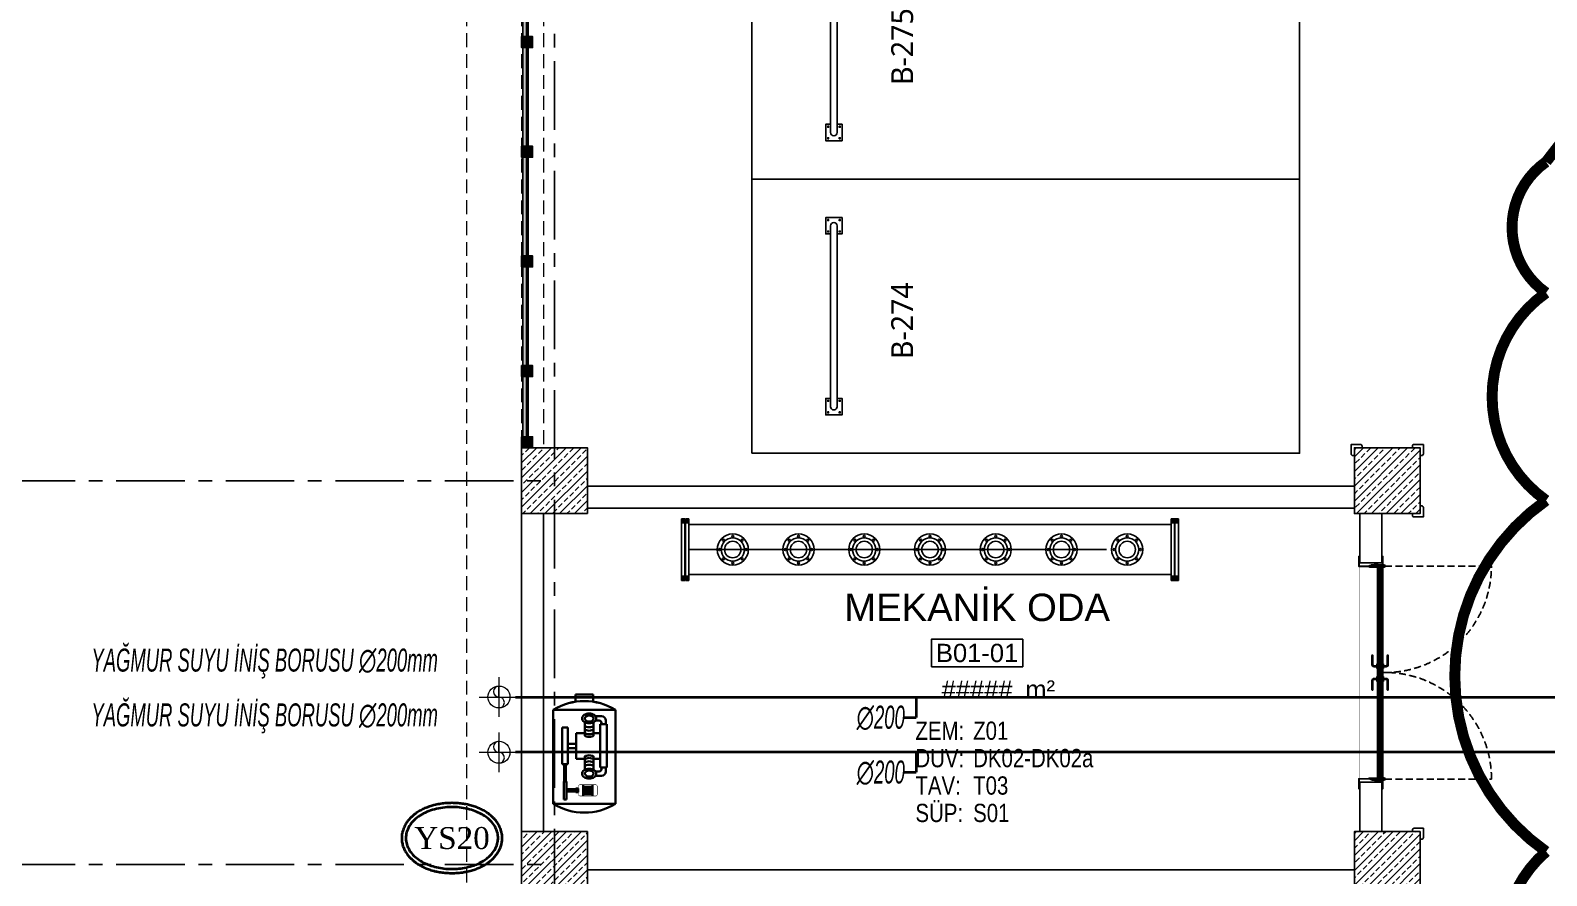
# Model space of a CAD drawing. Header units: millimetres. Extents: x -379292 to 1221486, y 92049 to 447512.
# Drawn here: x 51864 to 65703, y 245017 to 252726 of the extents above; entities that cross this region are included whole.
import ezdxf
from ezdxf.enums import TextEntityAlignment as Align
from ezdxf.lldxf.tags import DXFTag

# ---------------------------------------------------------------- set-up
doc = ezdxf.new("R2010")
doc.units = ezdxf.units.MM
for name, pattern in [('CENTER', [2, 1.25, -0.25, 0.25, -0.25]), ('DASHDOT', [25.4, 12.7, -6.35, 0, -6.35]), ('HIDDEN', [9.525, 6.35, -3.175])]:
    doc.linetypes.add(name, pattern=pattern)
for name, color, linetype, lineweight in [('-M-FIRE EQUIPMENT', 7, 'Continuous', 30), ('-M-YNGN-KOLLEKTÖR', 7, 'Continuous', 25), ('0-KRCN-SHT YAĞMURSUYUBORUSU-100', 3, 'PISSU_LINE50', 35), ('0-KRCN-SHT-KOLADI-YAZIYAĞMURSUYU', 4, 'Continuous', 35), ('0-KRCN-SHT-PİSSU-BORU', 220, 'PISSU_LINE50', 40), ('06_FORMWORK HIDDEN', 252, 'HIDDEN2', 0), ('XREF$0$05_RAIN PIPE', 3, 'Continuous', 9)]:
    doc.layers.add(name, color=color, linetype=linetype, lineweight=lineweight)
for name, color, linetype in [('-M-PIPE EQUIPMENT', 14, 'Continuous'), ('010-05', 1, 'Continuous'), ('05_AXIS', 211, 'CENTER'), ('05_DOOR', 2, 'Continuous'), ('05_EQUIPMENT', 1, 'Continuous'), ('05_HANDRAIL', 153, 'Continuous'), ('05_HATCH 1', 101, 'Continuous'), ('05_HATCH CONCRETE', 141, 'Continuous'), ('05_HATCH SOLID-1', 252, 'Continuous'), ('05_MATERIAL TEXT', 112, 'Continuous'), ('05_PLASTER', 2, 'Continuous'), ('05_ROOM M2', 161, 'Continuous'), ('05_ROOM NAME', 153, 'Continuous'), ('05_ROOM NUMBER', 152, 'Continuous'), ('05_STEEL HIDDEN', 61, 'HIDDEN'), ('05_SYMBOL', 2, 'Continuous'), ('05_WALL', 3, 'Continuous'), ('202-A-Y-MahalAd', 141, 'Continuous'), ('flans015', 14, 'Continuous')]:
    doc.layers.add(name, color=color, linetype=linetype)
doc.styles.add('DIM', font='arial.ttf')
doc.styles.add('MUF', font='isocpeur.ttf')
doc.styles.get("Standard").update_dxf_attribs({"font": 'segoeuil.ttf'})
doc.styles.add('YAZI', font='times.ttf')
doc.styles.add('YAZI-2', font='arial.ttf', dxfattribs={"height": 2})
doc.styles.add('YAZI-3', font='arial.ttf', dxfattribs={"height": 3})
doc.styles.add('ÇAP-2', font='ARIALNBI.TTF')
tags = doc.linetypes.add('HIDDEN2', pattern=[0.1875, 0.125, -0.0625]).pattern_tags.tags
tags[6:7] = [DXFTag(74, 4), DXFTag(75, 0), DXFTag(340, '0'), DXFTag(46, 0.0), DXFTag(50, 0.0), DXFTag(44, 0.0), DXFTag(45, 0.0)]
tags[4:5] = [DXFTag(74, 4), DXFTag(75, 0), DXFTag(340, '0'), DXFTag(46, 0.0), DXFTag(50, 0.0), DXFTag(44, 0.0), DXFTag(45, 0.0)]
doc.linetypes.add('PISSU_LINE50', pattern='A,50,-10,["C",MUF,S=10,R=0,X=1,Y=-5],0', length=60)
pattern_1 = [(225, (905000, -3e-07), (67.351921, -67.351921), []), (225, (904932.65, -3e-07), (67.351921, -67.351921), [47.625, -23.8125])]

# ---------------------------------------------------------------- blocks, each defined once
blk = doc.blocks.new('202_Aks')
at = {"layer": '05_AXIS', "ltscale": 500}
for p, q in [((0, -182300), (0, 5000)), ((-5000, -29500), (0, -29500)), ((-5000, -33000), (0, -33000))]:
    blk.add_line(p, q, dxfattribs=at)
blk = doc.blocks.new('başlık')
at = {"layer": '05_MATERIAL TEXT', "style": 'DIM', "width": 0.8}
for s, p in [('ZEM:', (0, 50)), ('DUV:', (0, -100)), ('TAV:', (0, -250)), ('SÜP:', (0, -400))]:
    blk.add_text(s, height=100, dxfattribs=at).set_placement(p, align=Align.MIDDLE_LEFT)
blk = doc.blocks.new('MAHAL')
at = {"layer": '05_ROOM NUMBER'}
blk.add_lwpolyline([(-5.46, -10.75), (4.54, -10.75), (4.54, -7.75), (-5.46, -7.75)], close=True, dxfattribs=at)
at = {"layer": '05_HATCH SOLID-1', "xscale": 0.02, "yscale": 0.02, "zscale": 0.02}
blk.add_blockref('başlık', (-7.21, -18.75), dxfattribs=at)
at = {"layer": '05_MATERIAL TEXT', "style": 'DIM', "width": 0.8}
for tag, p in [('ZEMİN', (-0.89, -17.75)), ('DUVAR', (-0.89, -20.75)), ('TAVAN', (-0.89, -23.75)), ('SÜPÜRGELİK', (-0.89, -26.75))]:
    blk.add_attdef(tag, text='', height=2, dxfattribs=at).set_placement(p, align=Align.MIDDLE_LEFT)
at = {"layer": '05_ROOM M2', "insert": (6.45, -13.24), "char_height": 2, "attachment_point": 5, "style": 'YAZI-2'}
blk.add_mtext_dynamic_manual_height_columns('m²', width=6.9387, gutter_width=625, heights=[0], dxfattribs=at)
at = {"layer": '05_ROOM M2', "style": 'YAZI-2'}
blk.add_attdef('MAHALM2', text='', height=2, dxfattribs=at).set_placement((-0.46, -13.25), align=Align.MIDDLE_CENTER)
at = {"layer": '05_ROOM NAME', "style": 'YAZI-3'}
for tag, p in [('INGMAHALADI', (-0.46, 0.75)), ('TURMAHALADI', (-0.46, -4.25))]:
    blk.add_attdef(tag, text='', height=3, dxfattribs=at).set_placement(p, align=Align.MIDDLE_CENTER)
at = {"layer": '05_ROOM NUMBER', "style": 'YAZI-2'}
blk.add_attdef('MAHALNO', text='', height=2, dxfattribs=at).set_placement((-0.46, -9.25), align=Align.MIDDLE_CENTER)
blk = doc.blocks.new('202_Vida')
at = {"color": 0, "linetype": 'ByBlock', "ltscale": 0.2}
for points in [[(1, 0), (-1, 0)], [(0, 1), (0, -1)]]:
    blk.add_lwpolyline(points, dxfattribs=at)
at = {"color": 0, "linetype": 'ByBlock'}
for radius in [0.42, 0.23, 0.155]:
    blk.add_circle((0, 0), radius, dxfattribs=at)
blk = doc.blocks.new('202_Stoper')
at = {"color": 0, "linetype": 'ByBlock'}
for points in [[(-750, -30), (-750, -75), (-900, -75), (-900, 75), (-750, 75), (-750, 30)], [(750, -30), (750, -75), (900, -75), (900, 75), (750, 75), (750, 30)]]:
    blk.add_lwpolyline(points, dxfattribs=at)
blk.add_lwpolyline([(825, -30, 1), (825, 30), (-825, 30, 1), (-825, -30)], format="xyb", close=True, dxfattribs=at)
at = {"color": 0, "linetype": 'ByBlock', "yscale": 10, "zscale": 10, "rotation": 180}
for p, xscale in [((-877, 53), -10), ((-772, 53), 10), ((772, 53), -10), ((877, 53), 10)]:
    blk.add_blockref('202_Vida', p, dxfattribs=dict(at, xscale=xscale))
at = {"color": 0, "linetype": 'ByBlock', "yscale": 10, "zscale": 10}
for p, xscale in [((-877, -52), 10), ((-772, -52), -10), ((772, -52), 10), ((877, -52), -10)]:
    blk.add_blockref('202_Vida', p, dxfattribs=dict(at, xscale=xscale))
blk = doc.blocks.new('202_Mahalblok')
at = {"color": 0, "linetype": 'ByBlock', "flags": 128}
blk.add_lwpolyline([(0, 0), (0, 5000), (2500, 5000), (2500, 0)], close=True, dxfattribs=at)
at = {"color": 252}
blk.add_blockref('202_Stoper', (1250, 750), dxfattribs=at)
at = {"color": 0, "linetype": 'ByBlock', "ltscale": 25}
blk.add_attdef('MAHALNO', text='', height=200, dxfattribs=at).set_placement((1209, 1390), align=Align.BOTTOM_CENTER)
blk = doc.blocks.new('202_KorkulukDikme')
at = {"ltscale": 25}
h = blk.add_hatch(color=253, dxfattribs=at)
h.dxf.hatch_style = 1
h.paths.add_polyline_path([(-50, 0), (-50, 100), (50, 100), (50, 0)])
at = {"color": 0, "linetype": 'ByBlock', "ltscale": 25}
blk.add_lwpolyline([(-50, 0), (-50, 100), (50, 100), (50, 0)], close=True, dxfattribs=at)
blk = doc.blocks.new('*U15')
at = {"ltscale": 25}
h = blk.add_hatch(color=253, dxfattribs=at)
h.dxf.hatch_style = 1
h.paths.add_polyline_path([(100, 60), (7300, 60), (7300, 10), (100, 10)])
at = {"color": 0, "linetype": 'ByBlock', "ltscale": 25}
blk.add_lwpolyline([(100, 60), (7300, 60), (7300, 10), (100, 10)], close=True, dxfattribs=at)
blk.add_lwpolyline([(100, 45), (7300, 45)], dxfattribs=at)
at = {"ltscale": 25}
for p in [(50, 0), (700, 0), (1700, 0), (2700, 0), (3700, 0), (4700, 0), (5700, 0), (6700, 0), (7350, 0)]:
    blk.add_blockref('202_KorkulukDikme', p, dxfattribs=at)
blk = doc.blocks.new('A$C44F8638E')
at = {"color": 0, "linetype": 'ByBlock'}
for p, q in [((2.2, 99.8), (-14.5, 99.8)), ((-14.5, 99.8), (-14.5, 93)), ((2.2, 93), (2.2, 99.8)), ((23, 85.3), (-35.4, 85.3)), ((-35.4, 85.3), (-35.4, -2.7)), ((23, -2.7), (23, 85.3)), ((-35.4, -2.7), (23, -2.7))]:
    blk.add_line(p, q, dxfattribs=at)
at = {"color": 14, "linetype": 'ByBlock'}
for p, q in [((-5.9, 61.1), (-5.9, 73.8)), ((2.5, 61.1), (2.5, 73.8)), ((4.1, 79.5), (9.8, 79.5)), ((4.1, 75.3), (7.7, 75.3)), ((8.7, 31.2), (8.7, 72.1)), ((15, 72.1), (8.7, 72.1)), ((9.8, 72.1), (9.8, 73.2)), ((13.9, 72.1), (13.9, 75.3)), ((15, 31.2), (15, 72.1)), ((-27, 68.8), (-27, 34.4)), ((-21.7, 68.8), (-27, 68.8)), ((-21.7, 34.4), (-21.7, 68.8)), ((-13.9, 63.5), (-5.9, 63.5)), ((-13.9, 39.4), (-13.9, 63.5)), ((2.5, 63.5), (8.7, 63.5)), ((-13.9, 53.5), (-21.7, 53.5)), ((-13.9, 49.4), (-21.7, 49.4)), ((-21.7, 34.4), (-27, 34.4)), ((-25.2, 18.3), (-25.2, 34.4)), ((-23.5, 18.3), (-23.5, 34.4)), ((-5.9, 39.4), (-13.9, 39.4)), ((-5.9, 41.8), (-5.9, 29.1)), ((2.5, 41.8), (2.5, 29.1)), ((8.7, 39.4), (2.5, 39.4)), ((15, 31.2), (8.7, 31.2)), ((9.8, 29.7), (9.8, 31.2)), ((13.9, 30.8), (13.9, 27.6)), ((-25.6, 1.4), (-25.6, 18.3)), ((-23.1, 18.3), (-25.6, 18.3)), ((-23.1, 1.4), (-23.1, 18.3)), ((-7.2, 15.3), (-7.2, 4.5)), ((1.3, 15.2), (1.3, 4.6)), ((4.1, 27.6), (7.7, 27.6)), ((4.1, 23.4), (9.8, 23.4)), ((-23.1, 1.4), (-25.6, 1.4)), ((-14.3, 10.9), (-23.1, 10.9)), ((-14.3, 8.8), (-23.1, 8.8)), ((-14.3, 11.6), (-14.3, 8.2)), ((-11.9, 11.6), (-14.3, 11.6)), ((-14.3, 8.2), (-11.9, 8.2)), ((-11.9, 8.2), (-11.9, 11.6)), ((-7.2, 11.5), (1.3, 11.5)), ((1.3, 8.1), (-7.2, 8.1)), ((-6, 13.1), (0.2, 13.1)), ((-6, 9.8), (0.2, 9.8)), ((-6, 6.4), (0.2, 6.4))]:
    blk.add_line(p, q, dxfattribs=at)
at = {"color": 0, "linetype": 'ByBlock'}
for points in [[(-35.4, 85.3, -0.285714), (23, 85.3)], [(-35.4, -2.7, 0.285714), (23, -2.7)]]:
    blk.add_lwpolyline(points, format="xyb", dxfattribs=at)
at = {"color": 14, "linetype": 'ByBlock'}
for points in [[(-1.7, 82, -0.070165), (0.9, 81.6, -0.081929), (3, 80.6, -0.106899), (4.4, 79, -0.135223), (4.9, 77.4, -0.135223), (4.4, 75.7, -0.106899), (3, 74.1, -0.081929), (0.9, 73.2, -0.070165), (-1.7, 72.8, -0.070165), (-4.3, 73.2, -0.081929), (-6.4, 74.1, -0.106899), (-7.9, 75.7, -0.135223), (-8.3, 77.4, -0.135223), (-7.9, 79, -0.106899), (-6.4, 80.6, -0.081929), (-4.3, 81.6, -0.070165)], [(-1.6, 80.1, -0.070165), (0, 79.8, -0.081929), (1.3, 79.2, -0.106899), (2.2, 78.2, -0.135223), (2.5, 77.2, -0.135223), (2.2, 76.2, -0.106899), (1.3, 75.2, -0.081929), (0, 74.6, -0.070165), (-1.6, 74.4, -0.070165), (-3.3, 74.6, -0.081929), (-4.5, 75.2, -0.106899), (-5.5, 76.2, -0.135223), (-5.7, 77.2, -0.135223), (-5.5, 78.2, -0.106899), (-4.5, 79.2, -0.081929), (-3.3, 79.8, -0.070165)], [(-1.7, 20.9, 0.070165), (0.9, 21.3, 0.081929), (3, 22.3, 0.106899), (4.4, 23.8, 0.135223), (4.9, 25.5, 0.135223), (4.4, 27.2, 0.106899), (3, 28.7, 0.081929), (0.9, 29.7, 0.070165), (-1.7, 30.1, 0.070165), (-4.3, 29.7, 0.081929), (-6.4, 28.7, 0.106899), (-7.9, 27.2, 0.135223), (-8.3, 25.5, 0.135223), (-7.9, 23.8, 0.106899), (-6.4, 22.3, 0.081929), (-4.3, 21.3, 0.070165)], [(-1.6, 22.8, 0.070165), (0, 23, 0.081929), (1.3, 23.7, 0.106899), (2.2, 24.6, 0.135223), (2.5, 25.7, 0.135223), (2.2, 26.7, 0.106899), (1.3, 27.7, 0.081929), (0, 28.3, 0.070165), (-1.6, 28.5, 0.070165), (-3.3, 28.3, 0.081929), (-4.5, 27.7, 0.106899), (-5.5, 26.7, 0.135223), (-5.7, 25.7, 0.135223), (-5.5, 24.6, 0.106899), (-4.5, 23.7, 0.081929), (-3.3, 23, 0.070165)]]:
    blk.add_lwpolyline(points, format="xyb", close=True, dxfattribs=at)
for points in [[(2.5, 70.1, -0.060594), (0.9, 69.5, -0.070165), (-1.7, 69.1, -0.070165), (-4.3, 69.5, -0.060594), (-5.9, 70.1)], [(2.5, 66.8, -0.060594), (0.9, 66.2, -0.070165), (-1.7, 65.8, -0.070165), (-4.3, 66.2, -0.060594), (-5.9, 66.8)], [(2.5, 63.6, -0.060594), (0.9, 63, -0.070165), (-1.7, 62.6, -0.070165), (-4.3, 63, -0.060594), (-5.9, 63.6)], [(2.5, 61.2, -0.060594), (0.9, 60.5, -0.070165), (-1.7, 60.1, -0.070165), (-4.3, 60.5, -0.060594), (-5.9, 61.2)], [(2.5, 41.7, 0.060594), (0.9, 42.4, 0.070165), (-1.7, 42.8, 0.070165), (-4.3, 42.4, 0.060594), (-5.9, 41.7)], [(2.5, 39.3, 0.060594), (0.9, 39.9, 0.070165), (-1.7, 40.3, 0.070165), (-4.3, 39.9, 0.060594), (-5.9, 39.3)], [(2.5, 36, 0.060594), (0.9, 36.7, 0.070165), (-1.7, 37.1, 0.070165), (-4.3, 36.7, 0.060594), (-5.9, 36)], [(2.5, 32.7, 0.060594), (0.9, 33.4, 0.070165), (-1.7, 33.8, 0.070165), (-4.3, 33.4, 0.060594), (-5.9, 32.7)]]:
    blk.add_lwpolyline(points, format="xyb", dxfattribs=at)
at = {"color": 14, "linetype": 'ByBlock', "const_width": 0.446}
blk.add_lwpolyline([(4.2, 15.2), (-10.1, 15.2, 0.414214), (-11.8, 13.4), (-11.8, 6.3, 0.414214), (-10.1, 4.5), (4.2, 4.5, 0.414214), (6, 6.3), (6, 13.4, 0.414214)], format="xyb", close=True, dxfattribs=at)
at = {"color": 0, "linetype": 'ByBlock'}
blk.add_arc((-6.2, 38.4), 55.2, 58.1092, 121.8908, dxfattribs=at)
at = {"color": 14, "linetype": 'ByBlock'}
for centre, radius, start, end in [((7.7, 73.2), 2.08, 0, 90), ((9.8, 75.3), 4.17, 0, 90), ((7.7, 29.7), 2.08, 270, 0), ((9.8, 27.6), 4.17, 270, 0)]:
    blk.add_arc(centre, radius, start, end, dxfattribs=at)
blk = doc.blocks.new('FU150')
at = {"color": 0, "linetype": 'ByBlock'}
for centre, radius in [((0, 0), 142), ((-120, 0), 9), ((0, 0), 106), ((-85, 85), 9), ((0, 0), 75), ((0, 120), 9), ((85, 85), 9), ((120, 0), 9), ((-85, -85), 9), ((0, -120), 9), ((85, -85), 9)]:
    blk.add_circle(centre, radius, dxfattribs=at)
blk = doc.blocks.new('FY300')
at = {"color": 0, "linetype": 'ByBlock'}
for p, q in [((-281, 32), (281, 32)), ((-281, 0), (-281, 32)), ((-281, 0), (281, 0)), ((-269, 32), (-269, 0)), ((-256, 36), (-256, -4)), ((-243, 32), (-243, 0)), ((-236, 34), (-238, 32)), ((-236, 34), (236, 34)), ((236, 34), (238, 32)), ((243, 32), (243, 0)), ((256, 36), (256, -4)), ((269, 32), (269, 0)), ((281, 0), (281, 32))]:
    blk.add_line(p, q, dxfattribs=at)
blk = doc.blocks.new('A$C68E50811')
at = {"layer": '-M-PIPE EQUIPMENT', "color": 7, "ltscale": 0.5}
for p, q in [((0.3, -23.2), (0.3, 416.8)), ((45.9, -23.2), (45.9, 416.8))]:
    blk.add_line(p, q, dxfattribs=at)
at = {"layer": '-M-PIPE EQUIPMENT', "color": 14, "linetype": 'DASHDOT', "ltscale": 30}
blk.add_line((23.1, -23.2), (23.1, 416.8), dxfattribs=at)
at = {"layer": '-M-PIPE EQUIPMENT', "ltscale": 0.2, "xscale": -0.1000000000003638, "yscale": 0.1000000000003638, "zscale": 0.1000000000003638}
for p, rotation in [((23.1, 423.6), 180), ((23.1, -23.2), 179.9999999999999)]:
    blk.add_blockref('FY300', p, dxfattribs=dict(at, rotation=rotation))
at = {"layer": '-M-PIPE EQUIPMENT', "ltscale": 0.2, "xscale": 0.1000000000003638, "yscale": 0.1000000000003638, "zscale": 0.1000000000003638}
for p in [(23.1, 416.8), (23.1, -30)]:
    blk.add_blockref('FY300', p, dxfattribs=at)
at = {"layer": 'flans015', "ltscale": 0.2, "xscale": 0.1, "yscale": 0.1, "zscale": 0.1}
for p in [(23.1, 376.8), (23.1, 316.8), (23.1, 256.8), (23.1, 196.8), (23.1, 136.8), (23.1, 76.8), (23.1, 16.8)]:
    blk.add_blockref('FU150', p, dxfattribs=at)
blk = doc.blocks.new('VIDA')
at = {"layer": '05_EQUIPMENT'}
h = blk.add_hatch(dxfattribs=at)
h.set_pattern_fill('LINE', color=256, scale=0.1, angle=150, style=0)
h.set_pattern_definition([(330, (-3585.31887, 6072.20274), (0.03125, 0.05412658774), [])])
h.paths.add_polyline_path([(-0.1, -0.3), (-0.1, -1.7), (0.1, -1.7), (0.1, -0.3)])
h.paths.add_polyline_path([(-0.1, -0.3), (0.1, -0.3), (0, 0)])
for p, q in [((-0.1, -0.3), (0, 0)), ((0.1, -0.3), (0, 0)), ((0, -2), (-0.2, -2)), ((0.1, -1.7), (-0.1, -1.7)), ((0.1, -2), (-0.1, -2)), ((0, -2), (0, -2)), ((0.2, -2), (0, -2)), ((0, -2), (0, -2)), ((0, -2), (0, -2))]:
    blk.add_line(p, q, dxfattribs=at)
for points in [[(-0.2, -2), (-0.1, -2), (-0.1, -0.3)], [(0.2, -2), (0.1, -2), (0.1, -0.3)]]:
    blk.add_lwpolyline(points, dxfattribs=at)
blk = doc.blocks.new('*U78')
at = {"color": 8}
blk.add_wipeout([(0, 0), (0, -206), (2000, -206), (2000, 0), (10, 0)], dxfattribs=at)
at = {"layer": '010-05', "ltscale": 7}
h = blk.add_hatch(dxfattribs=at)
h.set_pattern_fill('ANSI37', color=8, scale=0.1, angle=360, style=0)
h.set_pattern_definition([(45, (-20246.60925, -14802.3896), (-0.224506403, 0.224506403), []), (135, (-20246.60925, -14802.3896), (-0.224506403, -0.224506403), [])])
edge = h.paths.add_edge_path(flags=16)
edge.add_line((28, -47), (28, -55))
edge.add_line((28, -55), (22, -55))
edge.add_line((22, -55), (22, -49))
edge.add_arc((26, -51), 4.69, 56.5428, 159.2569, ccw=False)
edge = h.paths.add_edge_path()
edge.add_line((29, -45), (29, -56))
edge.add_line((29, -56), (21, -56))
edge.add_line((21, -56), (21, -42))
edge.add_line((21, -42), (34, -42))
edge.add_line((34, -42), (32, -43))
edge.add_arc((32, -46), 2.82, 91.1093, 165.5986)
edge = h.paths.add_edge_path(flags=16)
edge.add_arc((32, -46), 3.82, 143.4668, 165.5986, ccw=False)
edge.add_line((29, -43), (22, -43))
edge.add_line((22, -43), (22, -46))
edge.add_arc((26, -53), 8.25, 70.1103, 120.2945, ccw=False)
edge.add_line((28, -45), (28, -45))
edge.add_line((28, -45), (29, -45))
h = blk.add_hatch(dxfattribs=at)
h.set_pattern_fill('ANSI37', color=8, scale=0.1, angle=360, style=0)
h.set_pattern_definition([(135, (22246.60925, -14802.3896), (0.224506403, 0.224506403), []), (45, (22246.60925, -14802.3896), (0.224506403, -0.224506403), [])])
edge = h.paths.add_edge_path(flags=16)
edge.add_line((1972, -47), (1972, -55))
edge.add_line((1972, -55), (1978, -55))
edge.add_line((1978, -55), (1978, -49))
edge.add_arc((1974, -51), 4.69, 20.7431, 123.4572)
edge = h.paths.add_edge_path()
edge.add_line((1971, -45), (1971, -56))
edge.add_line((1971, -56), (1979, -56))
edge.add_line((1979, -56), (1979, -42))
edge.add_line((1979, -42), (1966, -42))
edge.add_line((1966, -42), (1968, -43))
edge.add_arc((1968, -46), 2.82, 14.4014, 88.8907, ccw=False)
edge = h.paths.add_edge_path(flags=16)
edge.add_arc((1968, -46), 3.82, 14.4014, 36.5332)
edge.add_line((1971, -43), (1978, -43))
edge.add_line((1978, -43), (1978, -46))
edge.add_arc((1974, -53), 8.25, 59.7055, 109.8897)
edge.add_line((1972, -45), (1972, -45))
edge.add_line((1972, -45), (1971, -45))
at = {"layer": '05_HATCH 1', "ltscale": 7}
h = blk.add_hatch(dxfattribs=at)
h.set_pattern_fill('HONEY', color=8, scale=15, angle=90, style=0)
h.set_pattern_definition([(270, (24591.2114, 3174525.0591), (-1.623797625, -2.8125), [1.875, -3.75]), (150, (24591.2114, 3174525.0591), (-1.62379763564, 2.81249999385), [1.875, -3.75]), (210, (24591.2114, 3174525.0591), (-3.24759526064, -6.15e-09), [-3.75, 1.875])])
h.paths.add_polyline_path([(978, -15), (982, -9), (32, -9), (34, -15)])
h = blk.add_hatch(dxfattribs=at)
h.set_pattern_fill('HONEY', color=8, scale=15, angle=90, style=0)
h.set_pattern_definition([(90, (24591.2114, -3174555.0591), (-1.623797625, 2.8125), [1.875, -3.75]), (210, (24591.2114, -3174555.0591), (-1.62379763564, -2.81249999385), [1.875, -3.75]), (150, (24591.2114, -3174555.0591), (-3.24759526064, 6.15e-09), [-3.75, 1.875])])
h.paths.add_polyline_path([(982, -21), (978, -15), (34, -15), (32, -21)])
h = blk.add_hatch(dxfattribs=at)
h.set_pattern_fill('HONEY', color=8, scale=15, angle=90, style=0)
h.set_pattern_definition([(270, (24341.2114, 3174525.0591), (-1.623797625, -2.8125), [1.875, -3.75]), (150, (24341.2114, 3174525.0591), (-1.62379763564, 2.81249999385), [1.875, -3.75]), (210, (24341.2114, 3174525.0591), (-3.24759526064, -6.15e-09), [-3.75, 1.875])])
h.paths.add_polyline_path([(772, -15), (768, -9), (1970, -9), (1966, -15)])
h = blk.add_hatch(dxfattribs=at)
h.set_pattern_fill('HONEY', color=8, scale=15, angle=90, style=0)
h.set_pattern_definition([(90, (24341.2114, -3174555.0591), (-1.623797625, 2.8125), [1.875, -3.75]), (210, (24341.2114, -3174555.0591), (-1.62379763564, -2.81249999385), [1.875, -3.75]), (150, (24341.2114, -3174555.0591), (-3.24759526064, 6.15e-09), [-3.75, 1.875])])
h.paths.add_polyline_path([(768, -21), (772, -15), (1966, -15), (1970, -21)])
at = {"color": 8, "linetype": 'HIDDEN', "ltscale": 10}
for p, q in [((29, 30), (29, 1002)), ((1971, 30), (1971, 1002))]:
    blk.add_line(p, q, dxfattribs=at)
at = {"color": 8, "ltscale": 7}
for p, q in [((22, 10), (970, 10)), ((22, 10), (1000, 10)), ((22, 9), (22, 10)), ((22, 9), (22, 10)), ((27, 2), (27, 1)), ((27, 2), (37, 2)), ((27, 2), (27, 1)), ((27, 2), (37, 2)), ((27, 1), (37, 1)), ((27, 1), (37, 1)), ((37, 5), (36, 5)), ((37, 5), (36, 5)), ((37, 9), (985, 9)), ((985, 2), (37, 2)), ((37, 2), (44, -15)), ((37, 2), (44, -15)), ((37, 1), (43, -15)), ((37, 1), (43, -15)), ((927, 60), (844, 60)), ((927, 50), (844, 50)), ((964, 15), (919, 15)), ((919, 15), (919, 10)), ((937, 40), (937, 15)), ((947, 40), (947, 15)), ((964, 15), (964, 10)), ((985, 2), (978, -15)), ((985, 1), (979, -15)), ((985, 5), (986, 5)), ((995, 2), (985, 2)), ((995, 1), (985, 1)), ((995, 2), (995, 1)), ((1978, 10), (1000, 10)), ((1005, 2), (1005, 1)), ((1005, 2), (1015, 2)), ((1005, 1), (1015, 1)), ((1015, 5), (1014, 5)), ((1963, 9), (1015, 9)), ((1015, 2), (1963, 2)), ((1015, 2), (1022, -15)), ((1015, 1), (1021, -15)), ((1978, 10), (1030, 10)), ((1036, 15), (1081, 15)), ((1036, 15), (1036, 10)), ((1053, 40), (1053, 15)), ((1063, 40), (1063, 15)), ((1073, 60), (1156, 60)), ((1073, 50), (1156, 50)), ((1081, 15), (1081, 10)), ((1963, 2), (1956, -15)), ((1963, 2), (1956, -15)), ((1963, 1), (1957, -15)), ((1963, 1), (1957, -15)), ((1963, 5), (1964, 5)), ((1963, 5), (1964, 5)), ((1973, 2), (1963, 2)), ((1973, 2), (1963, 2)), ((1973, 1), (1963, 1)), ((1973, 1), (1963, 1)), ((1973, 2), (1973, 1)), ((1973, 2), (1973, 1)), ((1978, 9), (1978, 10)), ((1978, 9), (1978, 10)), ((1978, 9), (1978, 10)), ((985, -39), (22, -39)), ((22, -39), (985, -39)), ((22, -40), (22, -39)), ((22, -40), (22, -39)), ((985, -40), (22, -40)), ((1000, -40), (22, -40)), ((43, -15), (27, -15)), ((43, -15), (27, -15)), ((27, -31), (37, -31)), ((27, -31), (27, -32)), ((27, -31), (37, -31)), ((27, -31), (27, -32)), ((27, -32), (37, -32)), ((27, -32), (37, -32)), ((33, -40), (985, -40)), ((37, -35), (36, -35)), ((37, -35), (36, -35)), ((37, -32), (44, -15)), ((37, -31), (43, -15)), ((37, -32), (44, -15)), ((37, -31), (43, -15)), ((985, -32), (37, -32)), ((982, -9), (40, -9)), ((982, -21), (40, -21)), ((978, -15), (44, -15)), ((978, -15), (44, -15)), ((985, -32), (978, -15)), ((985, -31), (979, -15)), ((979, -15), (995, -15)), ((995, -31), (985, -31)), ((995, -32), (985, -32)), ((985, -35), (986, -35)), ((995, -31), (995, -32)), ((1000, -40), (1978, -40)), ((1021, -15), (1005, -15)), ((1005, -31), (1015, -31)), ((1005, -31), (1005, -32)), ((1005, -32), (1015, -32)), ((1015, -35), (1014, -35)), ((1015, -32), (1022, -15)), ((1015, -31), (1021, -15)), ((1015, -32), (1963, -32)), ((1015, -39), (1978, -39)), ((1978, -39), (1015, -39)), ((1967, -40), (1015, -40)), ((1015, -40), (1978, -40)), ((1018, -9), (1960, -9)), ((1018, -21), (1960, -21)), ((1022, -15), (1956, -15)), ((1022, -15), (1956, -15)), ((1963, -32), (1956, -15)), ((1963, -32), (1956, -15)), ((1963, -31), (1957, -15)), ((1957, -15), (1973, -15)), ((1963, -31), (1957, -15)), ((1957, -15), (1973, -15)), ((1973, -31), (1963, -31)), ((1973, -31), (1963, -31)), ((1973, -32), (1963, -32)), ((1973, -32), (1963, -32)), ((1963, -35), (1964, -35)), ((1973, -31), (1973, -32)), ((1973, -31), (1973, -32)), ((1978, -30), (1978, -29)), ((1978, -30), (1978, -29)), ((1978, -40), (1978, -39))]:
    blk.add_line(p, q, dxfattribs=at)
at = {"ltscale": 7}
for p, q in [((927, -80), (844, -80)), ((927, -90), (844, -90)), ((919, -45), (919, -40)), ((964, -45), (919, -45)), ((937, -70), (937, -45)), ((947, -70), (947, -45)), ((964, -45), (964, -40)), ((1036, -45), (1036, -40)), ((1036, -45), (1081, -45)), ((1053, -70), (1053, -45)), ((1063, -70), (1063, -45)), ((1073, -80), (1156, -80)), ((1073, -90), (1156, -90)), ((1081, -45), (1081, -40))]:
    blk.add_line(p, q, dxfattribs=at)
at = {"color": 8, "ltscale": 7, "flags": 128}
for points in [[(36, -113, -1), (34, -113), (34, -96), (32, -96), (32, -113, 1), (38, -113), (38, -47, 1), (30, -47), (30, -56), (20, -56), (20, 10), (-60, 10), (-60, 0), (-50, 0), (-50, 2), (-58, 2), (-58, 8), (18, 8), (18, -58), (32, -58), (32, -47, -1), (36, -47)], [(1964, -113, 1), (1966, -113), (1966, -96), (1968, -96), (1968, -113, -1), (1962, -113), (1962, -47, -1), (1970, -47), (1970, -56), (1980, -56), (1980, 10), (2060, 10), (2060, 0), (2050, 0), (2050, 2), (2058, 2), (2058, 8), (1982, 8), (1982, -58), (1968, -58), (1968, -47, 1), (1964, -47)]]:
    blk.add_lwpolyline(points, format="xyb", close=True, dxfattribs=at)
at = {"color": 8, "ltscale": 7}
for points in [[(37, 5), (37, 9), (22, 9), (22, -39), (37, -39), (37, -35)], [(37, 5), (37, 9), (22, 9), (22, -39), (37, -39), (37, -35)], [(36, 5), (36, 8), (23, 8), (23, -38), (36, -38), (36, -35)], [(36, 5), (36, 8), (23, 8), (23, -38), (36, -38), (36, -35)], [(985, 5), (985, 9), (1000, 9), (1000, -39), (985, -39), (985, -35)], [(986, 5), (986, 8), (999, 8), (999, -38), (986, -38), (986, -35)], [(1015, 5), (1015, 9), (1000, 9), (1000, -39), (1015, -39), (1015, -35)], [(1014, 5), (1014, 8), (1001, 8), (1001, -38), (1014, -38), (1014, -35)], [(1963, 5), (1963, 9), (1978, 9), (1978, -39), (1963, -39), (1963, -35)], [(1963, 5), (1963, 9), (1978, 9), (1978, -39), (1963, -39), (1963, -35)], [(1964, 5), (1964, 8), (1977, 8), (1977, -38), (1964, -38), (1964, -35)], [(1964, 5), (1964, 8), (1977, 8), (1977, -38), (1964, -38), (1964, -35)]]:
    blk.add_lwpolyline(points, dxfattribs=at)
for points in [[(32, -66), (32, -210), (-60, -210), (-60, -200), (-50, -200), (-50, -202), (-58, -202), (-58, -208), (30, -208), (30, -66)], [(29, -68), (20, -68), (20, -94), (30, -104), (30, -118), (28, -118), (28, -105), (18, -95), (18, -66), (29, -66)], [(1968, -66), (1968, -210), (2060, -210), (2060, -200), (2050, -200), (2050, -202), (2058, -202), (2058, -208), (1970, -208), (1970, -66)], [(1971, -58), (1980, -58), (1980, -84), (1970, -94), (1970, -108), (1972, -108), (1972, -95), (1982, -85), (1982, -56), (1971, -56)]]:
    blk.add_lwpolyline(points, close=True, dxfattribs=at)
for centre, radius in [((29, 21), 10.1), ((29, 21), 6.72), ((1971, 21), 10.1), ((1971, 21), 6.72)]:
    blk.add_circle(centre, radius, dxfattribs=at)
at = {"color": 8, "linetype": 'HIDDEN', "ltscale": 10}
for centre, radius, start, end in [((28, 29), 972, 359.179, 89.8913), ((1972, 29), 973, 90.0802, 180.8259)]:
    blk.add_arc(centre, radius, start, end, dxfattribs=at)
at = {"color": 8, "ltscale": 7}
for centre, radius, start, end in [((844, 55), 5, 90, 270), ((927, 40), 20, 0, 90), ((927, 40), 10, 0, 90), ((1073, 40), 20, 90, 180), ((1073, 40), 10, 90, 180), ((1156, 55), 5, 270, 90)]:
    blk.add_arc(centre, radius, start, end, dxfattribs=at)
at = {"ltscale": 7}
for centre, radius, start, end in [((844, -85), 5, 90, 270), ((927, -70), 10, 270, 0), ((927, -70), 20, 270, 0), ((1073, -70), 20, 180, 270), ((1073, -70), 10, 180, 270), ((1156, -85), 5, 270, 90)]:
    blk.add_arc(centre, radius, start, end, dxfattribs=at)
at = {"layer": '010-05', "color": 8, "ltscale": 7}
for points in [[(29, -45, -0.336971), (32, -43), (34, -42), (29, -42), (21, -42), (21, -56), (29, -56)], [(28, -45, 0.222538), (22, -46), (22, -43), (29, -43, 0.09687), (29, -45), (28, -45)], [(28, -55), (22, -55), (22, -49, -0.473637), (28, -47)], [(1971, -45, 0.336971), (1968, -43), (1966, -42), (1971, -42), (1979, -42), (1979, -56), (1971, -56)], [(1972, -45, -0.222538), (1978, -46), (1978, -43), (1971, -43, -0.09687), (1971, -45), (1972, -45)], [(1972, -55), (1978, -55), (1978, -49, 0.473637), (1972, -47)]]:
    blk.add_lwpolyline(points, format="xyb", close=True, dxfattribs=at)
at = {"layer": '05_PLASTER', "color": 8, "ltscale": 7}
blk.add_line((1990, -42), (1990, 0), dxfattribs=at)
at = {"layer": '05_STEEL HIDDEN', "color": 8, "ltscale": 7}
for points in [[(17, -59), (17, -34), (11, -34), (11, -60), (23, -89), (23, -111), (29, -111), (29, -88)], [(1983, -49), (1983, -13), (1989, -13), (1989, -50), (1977, -79), (1977, -101), (1971, -101), (1971, -78)]]:
    blk.add_lwpolyline(points, close=True, dxfattribs=at)
at = {"layer": '05_STEEL HIDDEN', "color": 8, "ltscale": 7, "flags": 128}
for points in [[(17, -34), (18, -34), (18, -59), (30, -88), (30, -111), (29, -111)], [(1983, -13), (1982, -13), (1982, -49), (1970, -78), (1970, -101), (1971, -101)]]:
    blk.add_lwpolyline(points, dxfattribs=at)
at = {"layer": '05_WALL', "color": 8, "ltscale": 7}
for p, q in [((0, -200), (0, 0)), ((2000, -200), (2000, 0))]:
    blk.add_line(p, q, dxfattribs=at)
at = {"color": 8, "ltscale": 7, "yscale": 10, "zscale": 10, "rotation": 180}
for p, xscale in [((25, -76), -10), ((1975, -76), 10)]:
    blk.add_blockref('VIDA', p, dxfattribs=dict(at, xscale=xscale))
blk = doc.blocks.new('bariyer')
at = {"color": 8, "ltscale": 25}
blk.add_lwpolyline([(0, -70), (15, -70, 0.414214), (30, -55), (30, 30), (-55, 30, 0.414214), (-70, 15), (-70, 0), (0, 0)], format="xyb", close=True, dxfattribs=at)
blk = doc.blocks.new('OtoParkBodrumKatMimari')
at = {"layer": '05_HATCH CONCRETE'}
h = blk.add_hatch(dxfattribs=at)
h.set_pattern_fill('ANSI33', color=8, scale=15, angle=180, style=0)
h.set_pattern_definition(pattern_1)
h.paths.add_polyline_path([(5300, 147500), (5300, 148100), (4700, 148100), (4700, 147500)])
h = blk.add_hatch(dxfattribs=at)
h.set_pattern_fill('ANSI33', color=8, scale=15, angle=180, style=0)
h.set_pattern_definition(pattern_1)
h.paths.add_polyline_path([(12900, 148100), (12300, 148100), (12300, 147500), (12900, 147500)])
h = blk.add_hatch(dxfattribs=at)
h.set_pattern_fill('ANSI33', color=8, scale=15, angle=180, style=0)
h.set_pattern_definition(pattern_1)
h.paths.add_polyline_path([(5300, 144000), (5300, 144600), (4700, 144600), (4700, 144000)])
h = blk.add_hatch(dxfattribs=at)
h.set_pattern_fill('ANSI33', color=8, scale=15, angle=180, style=0)
h.set_pattern_definition(pattern_1)
h.paths.add_polyline_path([(12900, 144600), (12300, 144600), (12300, 144000), (12900, 144000)])
at = {"color": 5}
for points in [[(5300, 147500), (5300, 148100), (4700, 148100), (4700, 147500)], [(12900, 148100), (12300, 148100), (12300, 147500), (12900, 147500)], [(5300, 144000), (5300, 144600), (4700, 144600), (4700, 144000)], [(12900, 144600), (12300, 144600), (12300, 144000), (12900, 144000)]]:
    blk.add_lwpolyline(points, close=True, dxfattribs=at)
at = {"layer": '05_WALL', "color": 8, "flags": 128}
for points in [[(5300, 147750), (12300, 147750)], [(5300, 147550), (12300, 147550)], [(4700, 147500), (4700, 144600)], [(4900, 147500), (4900, 144600)], [(12350, 147500), (12350, 144600)], [(12550, 147500), (12550, 144600)]]:
    blk.add_lwpolyline(points, dxfattribs=at)
at = {"layer": '05_WALL', "color": 8, "ltscale": 25}
blk.add_lwpolyline([(5300, 144250), (12300, 144250)], dxfattribs=at)
at = {"layer": '06_FORMWORK HIDDEN', "linetype": 'HIDDEN', "ltscale": 20}
for p, q in [((4200, 55933), (4200, 178100)), ((4700, 155500), (4700, 148100)), ((4900, 155500), (4900, 148100)), ((4700, 147500), (4700, 144600)), ((4900, 147500), (4900, 144600))]:
    blk.add_line(p, q, dxfattribs=at)
at = {"layer": '-M-FIRE EQUIPMENT', "ltscale": 0.5, "xscale": 9.720000000670547, "yscale": 9.720000000670547, "zscale": 9.720000000670547}
blk.add_blockref('A$C44F8638E', (5333, 144880, 0), dxfattribs=at)
at = {"layer": '-M-YNGN-KOLLEKTÖR', "xscale": 10, "yscale": 10, "zscale": 10, "rotation": 270}
blk.add_blockref('A$C68E50811', (6459, 147403), dxfattribs=at)
at = {"layer": '05_AXIS'}
blk.add_blockref('202_Aks', (5000, 177300), dxfattribs=at)
at = {"layer": '05_HANDRAIL', "rotation": 269.9999999999995}
blk.add_blockref('*U15', (4700, 155500), dxfattribs=at)
at = {"layer": '05_ROOM NUMBER'}
ref = blk.add_blockref('MAHAL', (8895, 146999), dxfattribs=dict(at, xscale=83.33333333333333, yscale=83.33333333333333, zscale=83.33333333333333))
ref.add_attrib('TURMAHALADI', 'MEKANİK ODA', dxfattribs={"layer": '05_ROOM NAME', "height": 250, "style": 'YAZI-3'}).set_placement((8857, 146645), align=Align.MIDDLE_CENTER)
ref.add_attrib('MAHALNO', 'B01-01', dxfattribs={"height": 166.7, "style": 'YAZI-2'}).set_placement((8857, 146229), align=Align.MIDDLE_CENTER)
ref.add_attrib('MAHALM2', '#####', dxfattribs={"layer": '05_ROOM M2', "height": 166.7, "style": 'YAZI-2'}).set_placement((8857, 145895), align=Align.MIDDLE_CENTER)
ref.add_attrib('ZEMİN', 'Z01', dxfattribs={"layer": '05_MATERIAL TEXT', "height": 166.7, "style": 'DIM', "width": 0.8}).set_placement((8821, 145520), align=Align.MIDDLE_LEFT)
ref.add_attrib('DUVAR', 'DK02-DK02a', dxfattribs={"layer": '05_MATERIAL TEXT', "height": 166.7, "style": 'DIM', "width": 0.8}).set_placement((8821, 145270), align=Align.MIDDLE_LEFT)
ref.add_attrib('TAVAN', 'T03', dxfattribs={"layer": '05_MATERIAL TEXT', "height": 166.7, "style": 'DIM', "width": 0.8}).set_placement((8821, 145020), align=Align.MIDDLE_LEFT)
ref.add_attrib('SÜPÜRGELİK', 'S01', dxfattribs={"layer": '05_MATERIAL TEXT', "height": 166.7, "style": 'DIM', "width": 0.8}).set_placement((8821, 144770), align=Align.MIDDLE_LEFT)
at = {"layer": '05_SYMBOL', "color": 8, "xscale": -1}
blk.add_blockref('bariyer', (12300, 148100), dxfattribs=at)
at = {"layer": '05_SYMBOL', "color": 8}
for p in [(12900, 148100), (12900, 144600)]:
    blk.add_blockref('bariyer', p, dxfattribs=at)
at = {"layer": '05_SYMBOL', "color": 8, "xscale": -1, "rotation": 180}
blk.add_blockref('bariyer', (12900, 147500), dxfattribs=at)
at = {"layer": '202-A-Y-MahalAd', "color": 8, "ltscale": 25}
ref = blk.add_blockref('202_Mahalblok', (6800, 150550), dxfattribs=dict(at, xscale=-1, rotation=270))
ref.add_attrib('MAHALNO', 'B-275', dxfattribs={"layer": '0', "color": 0, "linetype": 'ByBlock', "ltscale": 25, "height": 200, "rotation": 90}).set_placement((8333, 151759), align=Align.BOTTOM_CENTER)
ref = blk.add_blockref('202_Mahalblok', (6800, 148050), dxfattribs=dict(at, xscale=-1, rotation=270))
ref.add_attrib('MAHALNO', 'B-274', dxfattribs={"layer": '0', "color": 0, "linetype": 'ByBlock', "ltscale": 25, "height": 200, "rotation": 90}).set_placement((8333, 149259), align=Align.BOTTOM_CENTER)
at = {"layer": '05_DOOR', "color": 8, "rotation": 270}
blk.add_blockref('*U78', (12550, 147050), dxfattribs=at)
blk = doc.blocks.new('XREF$0$YIB125')
at = {"layer": 'XREF$0$05_RAIN PIPE'}
for p, q in [((0, 112.5), (0, -112.5)), ((-112.5, 0), (112.5, 0)), ((0, 0), (0, 62.5))]:
    blk.add_line(p, q, dxfattribs=at)
blk.add_circle((0, 0), 62.5, dxfattribs=at)
for centre, start, end in [((0, 31.25), 90, 270), ((0, -31.25), 270, 90)]:
    blk.add_arc(centre, 31.25, start, end, dxfattribs=at)
blk = doc.blocks.new('G$CD1210CBB')
at = {"layer": 'XREF$0$05_RAIN PIPE', "xscale": -0.08000000000000002, "yscale": 0.08000000000000002, "zscale": 0.08000000000000002}
blk.add_blockref('XREF$0$YIB125', (-9, 0), dxfattribs=at)
blk = doc.blocks.new('A$Cbceac246')
at = {"layer": '0-KRCN-SHT YAĞMURSUYUBORUSU-100'}
for p, q in [((-3930.1, 14552.3), (-6565.7, 14552.3)), ((-730.1, 14502.3), (-6565.7, 14502.3))]:
    blk.add_line(p, q, dxfattribs=at)
at = {"layer": '0-KRCN-SHT-KOLADI-YAZIYAĞMURSUYU', "linetype": 'Continuous'}
for p, q in [((-6200, 14552.3), (-6200, 14534.1)), ((-6200, 14552.3), (-6200, 14534.1)), ((-6211.2, 14534.1), (-6200, 14534.1)), ((-6211.2, 14534.1), (-6200, 14534.1)), ((-6200, 14502.3), (-6200, 14484.1)), ((-6200, 14502.3), (-6200, 14484.1)), ((-6211.2, 14484.1), (-6200, 14484.1)), ((-6211.2, 14484.1), (-6200, 14484.1))]:
    blk.add_line(p, q, dxfattribs=at)
at = {"layer": '0-KRCN-SHT-KOLADI-YAZIYAĞMURSUYU', "color": 2, "linetype": 'Continuous'}
for points, knots in [([(-6577.7, 14424.1), (-6577.7, 14423.9), (-6577.7, 14423.1), (-6577.8, 14421.7), (-6578, 14420.1), (-6578.3, 14418.6), (-6578.7, 14417.2), (-6579.2, 14415.7), (-6579.8, 14414.2), (-6580.4, 14413.1), (-6581, 14412), (-6581.6, 14410.9), (-6582.5, 14409.6), (-6583.6, 14408.1), (-6584.7, 14406.8), (-6586, 14405.5), (-6587.3, 14404.2), (-6588.9, 14402.9), (-6590.5, 14401.7), (-6592.2, 14400.5), (-6593.9, 14399.5), (-6595.6, 14398.6), (-6597.3, 14397.7), (-6599.1, 14396.9), (-6600.9, 14396.2), (-6602.8, 14395.5), (-6604.7, 14394.9), (-6606.9, 14394.2), (-6609.6, 14393.6), (-6612.6, 14393), (-6615.6, 14392.6), (-6618.4, 14392.3), (-6621.1, 14392.2), (-6623.9, 14392.1), (-6627, 14392.2), (-6630.1, 14392.4), (-6632.5, 14392.7), (-6634.9, 14393.1), (-6637.2, 14393.5), (-6640.2, 14394.2), (-6642.8, 14394.9), (-6645, 14395.7), (-6646.8, 14396.4), (-6648.6, 14397.1), (-6650.4, 14398), (-6652.1, 14398.9), (-6653.8, 14399.8), (-6655.4, 14400.8), (-6657, 14401.9), (-6658.1, 14402.8), (-6659.3, 14403.8), (-6660.4, 14404.8), (-6661.8, 14406.2), (-6662.9, 14407.3), (-6663.8, 14408.5), (-6664.7, 14409.7), (-6665.7, 14411.3), (-6666.5, 14412.6), (-6667.2, 14414), (-6667.8, 14415.4), (-6668.4, 14417.1), (-6668.8, 14418.8), (-6669.2, 14420.5), (-6669.4, 14422.2), (-6669.4, 14423.9), (-6669.4, 14425.3), (-6669.3, 14426.7), (-6669.1, 14428.2), (-6668.7, 14430), (-6668.2, 14431.6), (-6667.7, 14433), (-6667.1, 14434.4), (-6666.3, 14435.9), (-6665.5, 14437.4), (-6664.7, 14438.5), (-6663.9, 14439.5), (-6663.1, 14440.6), (-6662, 14441.8), (-6660.7, 14443.2), (-6659.2, 14444.5), (-6657.5, 14445.9), (-6655.8, 14447.1), (-6654, 14448.3), (-6652.1, 14449.3), (-6650.2, 14450.3), (-6648.2, 14451.3), (-6646.1, 14452.1), (-6644, 14452.8), (-6641.9, 14453.5), (-6639.7, 14454.1), (-6637.4, 14454.6), (-6635.2, 14455.1), (-6632.9, 14455.4), (-6630.6, 14455.7), (-6628.3, 14455.9), (-6626, 14456), (-6623.6, 14456.1), (-6621.3, 14456), (-6619, 14455.9), (-6616.6, 14455.7), (-6614.3, 14455.4), (-6612.1, 14455.1), (-6609.8, 14454.7), (-6607.6, 14454.1), (-6605.4, 14453.5), (-6603.2, 14452.9), (-6601.1, 14452.1), (-6599.3, 14451.4), (-6597.4, 14450.6), (-6595.6, 14449.7), (-6593.6, 14448.6), (-6591.7, 14447.4), (-6590.3, 14446.4), (-6588.9, 14445.3), (-6587.6, 14444.2), (-6586, 14442.7), (-6584.6, 14441.3), (-6583.5, 14440), (-6582.6, 14438.8), (-6581.7, 14437.5), (-6580.8, 14436), (-6580.1, 14434.4), (-6579.4, 14432.8), (-6578.8, 14431.2), (-6578.4, 14429.7), (-6578.1, 14428.4), (-6577.9, 14427.1), (-6577.7, 14425.6), (-6577.7, 14424.6), (-6577.7, 14424.1)], [0, 0, 0, 0, 1.213393, 2.424731, 3.634899, 4.23988, 5.747854, 7.250616, 8.45036, 9.945499, 11.437135, 12.629243, 13.798133, 14.967487, 16.724402, 18.487549, 20.259158, 20.851938, 22.638147, 24.438355, 26.253745, 28.085062, 29.315033, 31.087836, 32.875439, 34.677188, 36.492212, 38.31946, 40.157727, 42.005688, 43.861689, 45.72323, 47.588513, 49.455685, 51.32287, 53.188197, 55.049829, 56.905238, 58.75253, 60.590234, 62.41697, 64.23149, 66.032702, 67.819704, 69.591161, 71.34787, 73.089893, 74.817612, 76.531756, 78.233427, 79.924117, 81.731887, 83.083349, 84.432203, 85.779805, 86.229051, 87.578464, 88.928884, 90.281448, 91.637578, 92.544576, 94.028807, 95.515086, 97.004987, 97.752009, 98.872791, 100.364346, 101.854398, 102.972015, 104.457375, 105.937166, 107.4132, 108.150387, 109.620499, 111.087894, 112.554447, 113.28797, 114.75558, 116.226469, 118.071935, 118.442214, 119.949008, 121.464895, 122.990853, 124.527619, 126.075699, 127.635384, 129.206763, 130.790449, 132.385639, 134.798636, 137.233957, 139.688759, 140.510874, 142.98603, 145.47066, 147.960441, 150.450946, 152.109582, 154.590556, 157.059241, 159.511881, 161.945025, 163.554876, 165.153439, 166.740617, 168.316109, 169.879765, 171.431605, 172.971836, 174.500865, 176.169212, 177.827074, 179.475797, 181.117169, 182.208516, 183.921005, 185.204671, 186.488807, 187.774709, 188.204048, 189.495096, 190.787871, 192.083344, 193.382693, 194.251852, 195.702571, 197.154698, 197.639423, 197.639423, 197.639423, 197.639423]), ([(-6581.5, 14424.1), (-6581.5, 14422.9), (-6581.6, 14421.7), (-6582.2, 14418.4), (-6582.9, 14416.4), (-6584.9, 14412.6), (-6586.2, 14410.8), (-6589.5, 14407.1), (-6591.8, 14405.3), (-6597.7, 14401.5), (-6601.6, 14399.7), (-6610, 14397.2), (-6614.4, 14396.4), (-6623.5, 14395.7), (-6628.2, 14395.9), (-6637.1, 14397.2), (-6641.5, 14398.3), (-6649.4, 14401.5), (-6653, 14403.5), (-6657.6, 14407.2), (-6659, 14408.5), (-6661.4, 14411.4), (-6662.5, 14413), (-6664.1, 14416.2), (-6664.8, 14418), (-6665.6, 14421.5), (-6665.7, 14423.4), (-6665.5, 14427), (-6665.2, 14428.9), (-6663.9, 14432.7), (-6662.8, 14434.7), (-6660.1, 14438.4), (-6658.5, 14440.1), (-6653.4, 14444.5), (-6649.3, 14446.8), (-6640.3, 14450.3), (-6635.3, 14451.4), (-6625.1, 14452.5), (-6619.9, 14452.4), (-6609.8, 14451), (-6604.9, 14449.7), (-6597.5, 14446.5), (-6594.6, 14444.9), (-6589.6, 14441.2), (-6587.4, 14439), (-6584.8, 14435.4), (-6584, 14434.1), (-6582.8, 14431.4), (-6582.3, 14430), (-6581.6, 14427.1), (-6581.5, 14425.6), (-6581.5, 14424.1)], [0, 0, 0, 0, 0.138649, 0.138649, 0.277299, 0.277299, 0.415948, 0.415948, 0.688121, 0.688121, 0.960294, 0.960294, 1.349663, 1.349663, 1.739033, 1.739033, 2.128402, 2.128402, 2.517772, 2.517772, 2.726912, 2.726912, 2.936053, 2.936053, 3.106711, 3.106711, 3.27737, 3.27737, 3.448028, 3.448028, 3.618687, 3.618687, 3.789345, 3.789345, 4.135575, 4.135575, 4.481804, 4.481804, 4.828034, 4.828034, 5.174263, 5.174263, 5.520493, 5.520493, 5.774104, 5.774104, 5.97328, 5.97328, 6.172456, 6.172456, 6.283185, 6.283185, 6.283185, 6.283185])]:
    blk.add_open_spline(points, degree=3, knots=knots, dxfattribs=at)
at = {"layer": '0-KRCN-SHT-PİSSU-BORU', "xscale": -2, "yscale": 2, "zscale": 2}
for p in [(-6598.7, 14552.7), (-6598.7, 14502.3)]:
    blk.add_blockref('G$CD1210CBB', p, dxfattribs=at)
at = {"layer": '0-KRCN-SHT-KOLADI-YAZIYAĞMURSUYU', "linetype": 'Continuous', "style": 'ÇAP-2', "width": 0.7}
for p in [(-6952.6, 14575.9), (-6952.6, 14525.9)]:
    blk.add_text('YAĞMUR SUYU İNİŞ BORUSU ∅200mm', height=21, dxfattribs=at).set_placement(p)
for p in [(-6254.3, 14534.3), (-6254.3, 14484.3)]:
    blk.add_text('∅200', height=21, dxfattribs=at).set_placement(p, align=Align.MIDDLE_LEFT)
at = {"layer": '0-KRCN-SHT-KOLADI-YAZIYAĞMURSUYU', "color": 2, "style": 'YAZI'}
blk.add_text('YS20', height=20, dxfattribs=at).set_placement((-6623.5, 14424.1), align=Align.MIDDLE)

msp = doc.modelspace()

# ---------------------------------------------------------------- block references
at = {"color": 8}
msp.add_blockref('OtoParkBodrumKatMimari', (51648, 100818.8), dxfattribs=at)

# ---------------------------------------------------------------- next in the draw order: linework, layer by layer
at = {"color": 2, "const_width": 100}
msp.add_lwpolyline([(65698, 251526.6, -0.5205671), (68794.1, 251526.6, -0.5205671), (71429.3, 251437.7, -0.5205671), (71429.3, 248263.6, -0.5205671), (71429.3, 245975.9, -0.5205671), (71429.3, 243650.8, -0.5205671), (68720.3, 243420.9, -0.5205671), (65882.7, 243420.9, -0.5205671), (65698, 245236.1, -0.5205671), (65698, 248438.8, -0.5205671), (65698, 250332.3, -0.5205671)], format="xyb", close=True, dxfattribs=at)

# ---------------------------------------------------------------- next in the draw order: block references
at = {"color": 30, "xscale": 10, "yscale": 10, "zscale": 10}
msp.add_blockref('A$Cbceac246', (121948, 101118.8), dxfattribs=at)

doc.saveas('drawing.dxf')
